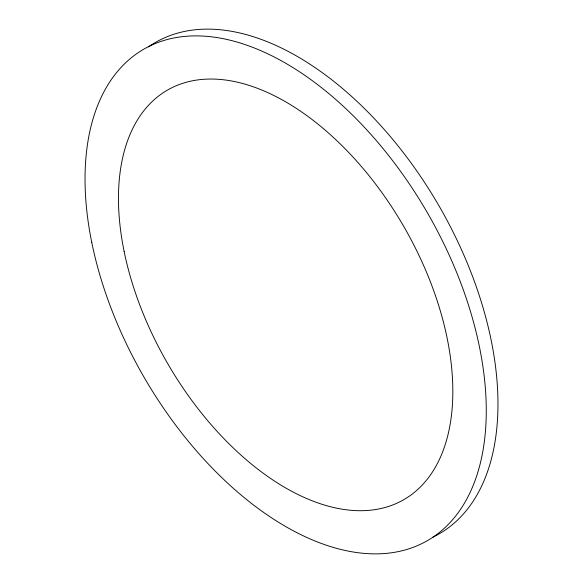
<?xml version="1.0" encoding="UTF-8"?>
<svg xmlns="http://www.w3.org/2000/svg" width="583" height="583" viewBox="0 0 583 583"><rect width="100%" height="100%" fill="white"/><g stroke="black" fill="none" stroke-linecap="round" stroke-linejoin="round"><path stroke-width="0.87" d="M148.432 46.917A283.717 163.808 60 0 1 438.642 205.245A283.717 163.808 60 0 1 432.958 537.132M91.801 242.637A283.717 163.808 60 0 0 427.324 540.689A283.717 163.808 60 0 0 337.819 101.311A283.717 163.808 60 0 0 91.801 242.637M124.106 251.339A236.428 136.502 60 0 0 403.713 499.718A236.428 136.502 60 0 0 329.125 133.573A236.428 136.502 60 0 0 124.106 251.339"/></g></svg>
